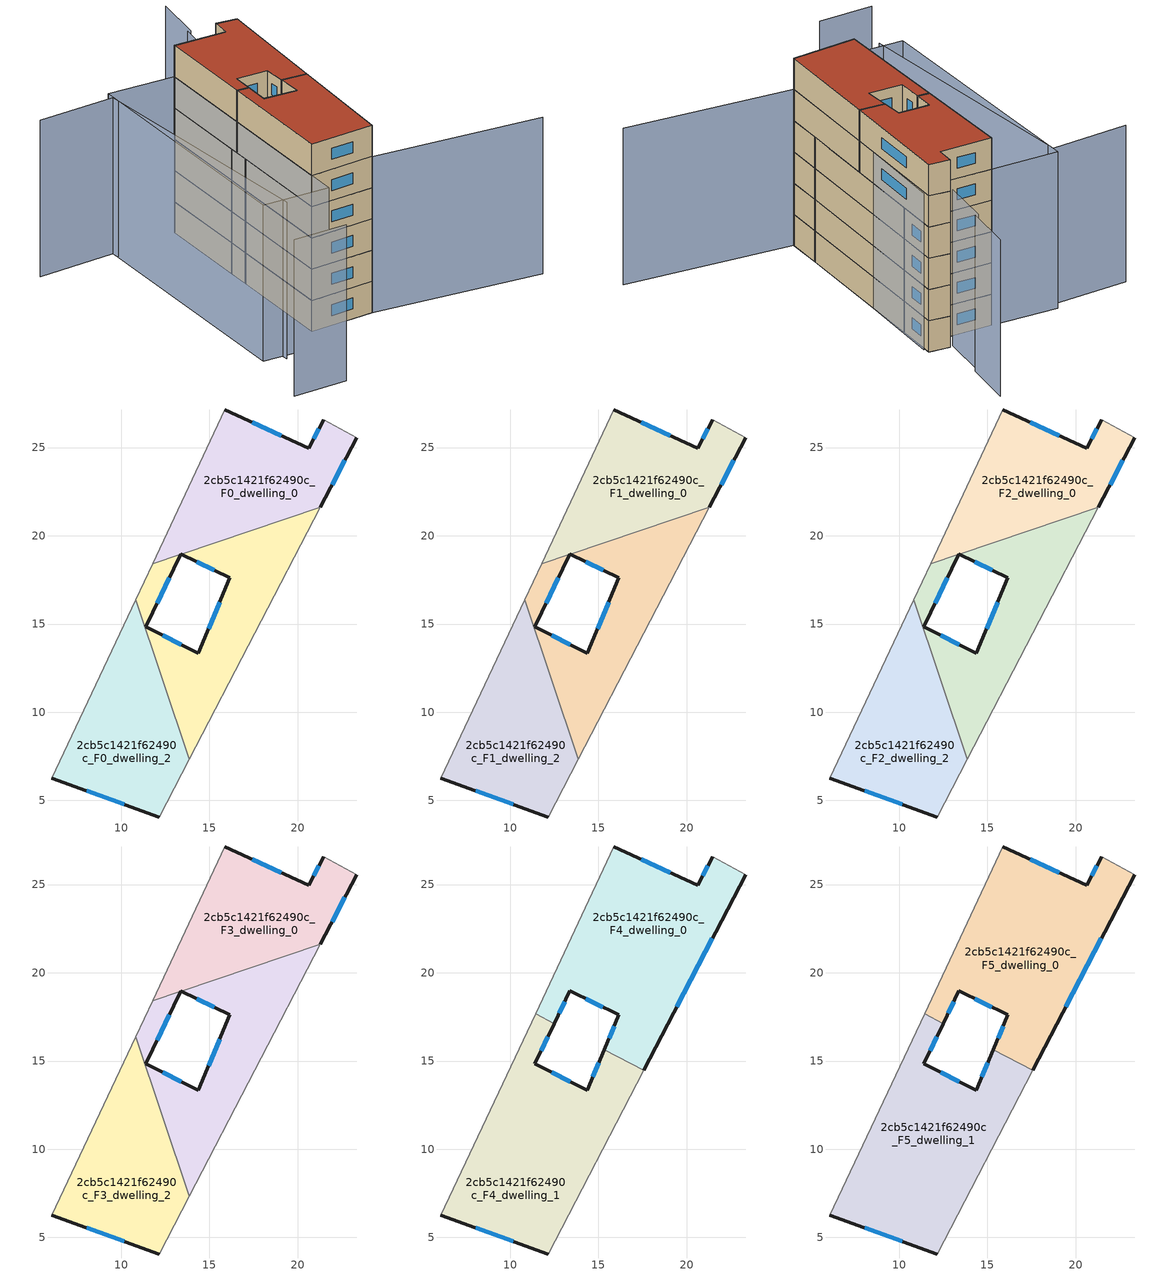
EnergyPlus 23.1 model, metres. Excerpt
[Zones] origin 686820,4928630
2cb5c1421f62490c_F0_dwelling_0
 floor ground (EU_floor_Construction): 21.29,21.63 23.34,25.56 21.49,26.58 20.62,24.96 15.88,27.13 11.79,18.43 13.37,18.96 13.38,18.97 13.39,18.97 z0
 wall outside (EU_wall_Construction): 23.34,25.56 21.29,21.63 / 13.39,18.97 13.38,18.97 13.37,18.96 / 15.88,27.13 20.62,24.96 21.49,26.58 z0:3
 wall adiabatic (EU_wall_Construction): 11.79,18.43 15.88,27.13 / 21.49,26.58 23.34,25.56 z0:3
 wall to 2cb5c1421f62490c_F0_dwelling_1 (EU_wall_Construction): 21.29,21.63 13.39,18.97 / 13.37,18.96 11.79,18.43 z0:3
 window (EU_Window_Construction): 22.67,24.28 21.96,22.91 / 17.42,26.43 19.08,25.67 / 20.9,25.49 21.21,26.05 z0.98:2.02
2cb5c1421f62490c_F0_dwelling_1
 floor ground (EU_floor_Construction): 13.86,7.35 21.29,21.63 13.39,18.97 16.16,17.62 14.37,13.35 11.39,14.83 13.37,18.96 11.79,18.43 10.82,16.37 z0
 wall outside (EU_wall_Construction): 13.37,18.96 11.39,14.83 14.37,13.35 16.16,17.62 13.39,18.97 z0:3
 wall adiabatic (EU_wall_Construction): 21.29,21.63 13.86,7.35 / 10.82,16.37 11.79,18.43 z0:3
 wall to 2cb5c1421f62490c_F0_dwelling_2 (EU_wall_Construction): 13.86,7.35 10.82,16.37 z0:3
 window (EU_Window_Construction): 12.73,17.62 12.03,16.17 / 12.36,14.35 13.4,13.83 / 14.95,14.74 15.58,16.23 / 15.26,18.06 14.29,18.53 z0.98:2.02
2cb5c1421f62490c_F0_dwelling_2
 floor ground (EU_floor_Construction): 12.15,4.06 13.86,7.35 10.82,16.37 6.07,6.25 z0
 wall outside (EU_wall_Construction): 12.15,4.06 6.07,6.25 z0:3
 wall adiabatic (EU_wall_Construction): 13.86,7.35 12.15,4.06 / 6.07,6.25 10.82,16.37 z0:3
 window (EU_Window_Construction): 10.17,4.77 8.05,5.54 z0.98:2.02
2cb5c1421f62490c_F1_dwelling_0
 floor to 2cb5c1421f62490c_F0_dwelling_0 (EU_floor_Construction): 21.29,21.63 23.34,25.56 21.49,26.58 20.62,24.96 15.88,27.13 11.79,18.43 13.37,18.96 13.38,18.97 13.39,18.97 z3
 wall outside (EU_wall_Construction): 23.34,25.56 21.29,21.63 / 13.39,18.97 13.38,18.97 13.37,18.96 / 15.88,27.13 20.62,24.96 21.49,26.58 z3:6
 wall adiabatic (EU_wall_Construction): 11.79,18.43 15.88,27.13 / 21.49,26.58 23.34,25.56 z3:6
 wall to 2cb5c1421f62490c_F1_dwelling_1 (EU_wall_Construction): 21.29,21.63 13.39,18.97 / 13.37,18.96 11.79,18.43 z3:6
 window (EU_Window_Construction): 22.67,24.28 21.96,22.91 / 17.42,26.43 19.08,25.67 / 20.9,25.49 21.21,26.05 z3.98:5.02
2cb5c1421f62490c_F1_dwelling_1
 floor to 2cb5c1421f62490c_F0_dwelling_1 (EU_floor_Construction): 13.86,7.35 21.29,21.63 13.39,18.97 16.16,17.62 14.37,13.35 11.39,14.83 13.37,18.96 11.79,18.43 10.82,16.37 z3
 wall outside (EU_wall_Construction): 13.37,18.96 11.39,14.83 14.37,13.35 16.16,17.62 13.39,18.97 z3:6
 wall adiabatic (EU_wall_Construction): 21.29,21.63 13.86,7.35 / 10.82,16.37 11.79,18.43 z3:6
 wall to 2cb5c1421f62490c_F1_dwelling_2 (EU_wall_Construction): 13.86,7.35 10.82,16.37 z3:6
 window (EU_Window_Construction): 12.73,17.62 12.03,16.17 / 12.36,14.35 13.4,13.83 / 14.95,14.74 15.58,16.23 / 15.26,18.06 14.29,18.53 z3.98:5.02
2cb5c1421f62490c_F1_dwelling_2
 floor to 2cb5c1421f62490c_F0_dwelling_2 (EU_floor_Construction): 12.15,4.06 13.86,7.35 10.82,16.37 6.07,6.25 z3
 wall outside (EU_wall_Construction): 12.15,4.06 6.07,6.25 z3:6
 wall adiabatic (EU_wall_Construction): 13.86,7.35 12.15,4.06 / 6.07,6.25 10.82,16.37 z3:6
 window (EU_Window_Construction): 10.17,4.77 8.05,5.54 z3.98:5.02
2cb5c1421f62490c_F2_dwelling_0
 floor to 2cb5c1421f62490c_F1_dwelling_0 (EU_floor_Construction): 21.29,21.63 23.34,25.56 21.49,26.58 20.62,24.96 15.88,27.13 11.79,18.43 13.37,18.96 13.38,18.97 13.39,18.97 z6
 wall outside (EU_wall_Construction): 23.34,25.56 21.29,21.63 / 13.39,18.97 13.38,18.97 13.37,18.96 / 15.88,27.13 20.62,24.96 21.49,26.58 z6:9
 wall adiabatic (EU_wall_Construction): 11.79,18.43 15.88,27.13 / 21.49,26.58 23.34,25.56 z6:9
 wall to 2cb5c1421f62490c_F2_dwelling_1 (EU_wall_Construction): 21.29,21.63 13.39,18.97 / 13.37,18.96 11.79,18.43 z6:9
 window (EU_Window_Construction): 22.67,24.28 21.96,22.91 / 17.42,26.43 19.08,25.67 / 20.9,25.49 21.21,26.05 z6.98:8.02
2cb5c1421f62490c_F2_dwelling_1
 floor to 2cb5c1421f62490c_F1_dwelling_1 (EU_floor_Construction): 13.86,7.35 21.29,21.63 13.39,18.97 16.16,17.62 14.37,13.35 11.39,14.83 13.37,18.96 11.79,18.43 10.82,16.37 z6
 wall outside (EU_wall_Construction): 13.37,18.96 11.39,14.83 14.37,13.35 16.16,17.62 13.39,18.97 z6:9
 wall adiabatic (EU_wall_Construction): 21.29,21.63 13.86,7.35 / 10.82,16.37 11.79,18.43 z6:9
 wall to 2cb5c1421f62490c_F2_dwelling_2 (EU_wall_Construction): 13.86,7.35 10.82,16.37 z6:9
 window (EU_Window_Construction): 12.73,17.62 12.03,16.17 / 12.36,14.35 13.4,13.83 / 14.95,14.74 15.58,16.23 / 15.26,18.06 14.29,18.53 z6.98:8.02
2cb5c1421f62490c_F2_dwelling_2
 floor to 2cb5c1421f62490c_F1_dwelling_2 (EU_floor_Construction): 12.15,4.06 13.86,7.35 10.82,16.37 6.07,6.25 z6
 wall outside (EU_wall_Construction): 12.15,4.06 6.07,6.25 z6:9
 wall adiabatic (EU_wall_Construction): 13.86,7.35 12.15,4.06 / 6.07,6.25 10.82,16.37 z6:9
 window (EU_Window_Construction): 10.17,4.77 8.05,5.54 z6.98:8.02
2cb5c1421f62490c_F3_dwelling_0
 floor to 2cb5c1421f62490c_F2_dwelling_0 (EU_floor_Construction): 21.29,21.63 23.34,25.56 21.49,26.58 20.62,24.96 15.88,27.13 11.79,18.43 13.37,18.96 13.38,18.97 13.39,18.97 z9
 wall outside (EU_wall_Construction): 23.34,25.56 21.29,21.63 / 13.39,18.97 13.38,18.97 13.37,18.96 / 15.88,27.13 20.62,24.96 21.49,26.58 z9:12
 wall adiabatic (EU_wall_Construction): 11.79,18.43 15.88,27.13 / 21.49,26.58 23.34,25.56 z9:12
 wall to 2cb5c1421f62490c_F3_dwelling_1 (EU_wall_Construction): 21.29,21.63 13.39,18.97 / 13.37,18.96 11.79,18.43 z9:12
 window (EU_Window_Construction): 22.67,24.28 21.96,22.91 / 17.42,26.43 19.08,25.67 / 20.9,25.49 21.21,26.05 z9.98:11.02
2cb5c1421f62490c_F3_dwelling_1
 floor to 2cb5c1421f62490c_F2_dwelling_1 (EU_floor_Construction): 13.86,7.35 21.29,21.63 13.39,18.97 16.16,17.62 14.37,13.35 11.39,14.83 13.37,18.96 11.79,18.43 10.82,16.37 z9
 wall outside (EU_wall_Construction): 13.37,18.96 11.39,14.83 14.37,13.35 16.16,17.62 13.39,18.97 z9:12
 wall adiabatic (EU_wall_Construction): 21.29,21.63 13.86,7.35 / 10.82,16.37 11.79,18.43 z9:12
 wall to 2cb5c1421f62490c_F3_dwelling_2 (EU_wall_Construction): 13.86,7.35 10.82,16.37 z9:12
 window (EU_Window_Construction): 12.73,17.62 12.03,16.17 / 12.36,14.35 13.4,13.83 / 14.95,14.74 15.58,16.23 / 15.26,18.06 14.29,18.53 z9.98:11.02
2cb5c1421f62490c_F3_dwelling_2
 floor to 2cb5c1421f62490c_F2_dwelling_2 (EU_floor_Construction): 12.15,4.06 13.86,7.35 10.82,16.37 6.07,6.25 z9
 wall outside (EU_wall_Construction): 12.15,4.06 6.07,6.25 z9:12
 wall adiabatic (EU_wall_Construction): 13.86,7.35 12.15,4.06 / 6.07,6.25 10.82,16.37 z9:12
 window (EU_Window_Construction): 10.17,4.77 8.05,5.54 z9.98:11.02
2cb5c1421f62490c_F4_dwelling_0
 floor to 2cb5c1421f62490c_F3_dwelling_0 (EU_floor_Construction): 21.29,21.63 23.34,25.56 21.49,26.58 20.62,24.96 15.88,27.13 11.79,18.43 13.37,18.96 13.38,18.97 13.39,18.97 z12
 floor to 2cb5c1421f62490c_F3_dwelling_1 (EU_floor_Construction): 12.49,17.12 13.37,18.96 11.79,18.43 11.43,17.67 z12; 17.57,14.47 21.29,21.63 13.39,18.97 16.16,17.62 15.33,15.64 z12
 wall outside (EU_wall_Construction): 23.34,25.56 17.57,14.47 / 15.33,15.64 16.16,17.62 13.38,18.97 12.49,17.12 / 15.88,27.13 20.62,24.96 21.49,26.58 z12:15
 wall adiabatic (EU_wall_Construction): 21.49,26.58 23.34,25.56 / 11.43,17.67 15.88,27.13 z12:15
 wall to 2cb5c1421f62490c_F4_dwelling_1 (EU_wall_Construction): 17.57,14.47 15.33,15.64 / 12.49,17.12 11.43,17.67 z12:15
 window (EU_Window_Construction): 20.9,25.49 21.21,26.05 / 21.46,21.95 19.44,18.08 / 15.6,16.28 15.89,16.98 / 15.25,18.06 14.28,18.53 / 13.09,18.37 12.78,17.72 / 17.42,26.43 19.08,25.67 z12.98:14.02
2cb5c1421f62490c_F4_dwelling_1
 floor to 2cb5c1421f62490c_F3_dwelling_1 (EU_floor_Construction): 13.86,7.35 17.57,14.47 15.33,15.64 14.37,13.35 11.39,14.83 12.49,17.12 11.43,17.67 10.82,16.37 z12
 floor to 2cb5c1421f62490c_F3_dwelling_2 (EU_floor_Construction): 12.15,4.06 13.86,7.35 10.82,16.37 6.07,6.25 z12
 wall outside (EU_wall_Construction): 12.49,17.12 11.39,14.83 14.37,13.35 15.33,15.64 / 12.15,4.06 6.07,6.25 z12:15
 wall adiabatic (EU_wall_Construction): 17.57,14.47 12.15,4.06 / 6.07,6.25 11.43,17.67 z12:15
 window (EU_Window_Construction): 12.13,16.37 11.75,15.57 / 12.36,14.35 13.4,13.83 / 14.68,14.09 15.02,14.89 / 10.17,4.77 8.05,5.54 z12.98:14.02
2cb5c1421f62490c_F5_dwelling_0
 floor to 2cb5c1421f62490c_F4_dwelling_0 (EU_floor_Construction): 17.57,14.47 23.34,25.56 21.49,26.58 20.62,24.96 15.88,27.13 11.43,17.67 12.49,17.12 13.38,18.97 16.16,17.62 15.33,15.64 z15
 wall outside (EU_wall_Construction): 23.34,25.56 17.57,14.47 / 15.33,15.64 16.16,17.62 13.38,18.97 12.49,17.12 / 15.88,27.13 20.62,24.96 21.49,26.58 z15:18
 wall adiabatic (EU_wall_Construction): 21.49,26.58 23.34,25.56 / 11.43,17.67 15.88,27.13 z15:18
 wall to 2cb5c1421f62490c_F5_dwelling_1 (EU_wall_Construction): 17.57,14.47 15.33,15.64 / 12.49,17.12 11.43,17.67 z15:18
 window (EU_Window_Construction): 20.9,25.49 21.21,26.05 / 21.46,21.95 19.44,18.08 / 15.6,16.28 15.89,16.98 / 15.25,18.06 14.28,18.53 / 13.09,18.37 12.78,17.72 / 17.42,26.43 19.08,25.67 z15.98:17.02
 roof outside (EU_roof_Construction): 23.34,25.56 17.57,14.47 15.33,15.64 16.16,17.62 13.38,18.97 12.49,17.12 11.43,17.67 15.88,27.13 20.62,24.96 21.49,26.58 z18
2cb5c1421f62490c_F5_dwelling_1
 floor to 2cb5c1421f62490c_F4_dwelling_1 (EU_floor_Construction): 12.15,4.06 17.57,14.47 15.33,15.64 14.37,13.35 11.39,14.83 12.49,17.12 11.43,17.67 6.07,6.25 z15
 wall outside (EU_wall_Construction): 12.49,17.12 11.39,14.83 14.37,13.35 15.33,15.64 / 12.15,4.06 6.07,6.25 z15:18
 wall adiabatic (EU_wall_Construction): 17.57,14.47 12.15,4.06 / 6.07,6.25 11.43,17.67 z15:18
 window (EU_Window_Construction): 12.13,16.37 11.75,15.57 / 12.36,14.35 13.4,13.83 / 14.68,14.09 15.02,14.89 / 10.17,4.77 8.05,5.54 z15.98:17.02
 roof outside (EU_roof_Construction): 15.33,15.64 17.57,14.47 12.15,4.06 6.07,6.25 11.43,17.67 12.49,17.12 11.39,14.83 14.37,13.35 z18
shading: 26.84,-3.9 11.94,4.18 / 11.94,4.18 23.19,24.94 / 2.18,31.94 9.44,29.23 / 9.44,29.23 0.45,5.14 / 21.13,26.59 23.99,31.16 / 24.3,31.02 27.17,35.54 / -5.39,0.43 -0.39,-1.63 / 15.88,27.13 4.86,3.69 / 4.86,3.69 -1.16,6.52 / -1.16,6.52 9.86,29.96 / 9.86,29.96 15.88,27.13 z0:15
[Building]
EU S2 Campaign: North Axis=0; Terrain=City; Solar Distribution=FullExterior
[Site:Location]
Bologna: Latitude=44.5; Longitude=11.25; Time Zone=1; Elevation=37
[SizingPeriod:WeatherFileDays]
AnnualSizingPeriod: Begin Month=1; Begin Day of Month=1; End Month=12; End Day of Month=31; Day of Week for Start Day=Monday; Use Weather File Daylight Saving Period=No; Use Weather File Rain and Snow Indicators=No
[MATERIAL]
EU_InternalMass_Material: Roughness=MediumRough; Thickness=0.1; Conductivity=1; Density=1800; Specific Heat=900; Thermal Absorptance=0.9; Solar Absorptance=0.7; Visible Absorptance=0.7
[MATERIAL:NOMASS] Roughness=MediumRough; Thermal Absorptance=0.9; Solar Absorptance=0.7; Visible Absorptance=0.7
Name | Thermal Resistance
EU_wall_NoMass | 0.905828
EU_roof_NoMass | 0.37593
EU_floor_NoMass | 0.67114
[WINDOWMATERIAL:SIMPLEGLAZINGSYSTEM]
EU_Window_SimpleGlazing: UFactor=4.52486; Solar Heat Gain Coefficient=0.85; Visible Transmittance=0.85
[CONSTRUCTION]
EU_wall_Construction: EU_wall_NoMass
EU_roof_Construction: EU_roof_NoMass
EU_floor_Construction: EU_floor_NoMass
EU_InternalMass_Construction: EU_InternalMass_Material
EU_Window_Construction: EU_Window_SimpleGlazing
[ZONE] Type=1; Multiplier=1; Ceiling Height=autocalculate; Floor Area=autocalculate; Part of Total Floor Area=Yes
Name | Volume
2cb5c1421f62490c_F0_dwelling_0 | 145.98
2cb5c1421f62490c_F1_dwelling_0; 2cb5c1421f62490c_F2_dwelling_0; 2cb5c1421f62490c_F3_dwelling_0 | 145.982
2cb5c1421f62490c_F4_dwelling_0 | 218.969
2cb5c1421f62490c_F5_dwelling_0; 2cb5c1421f62490c_F4_dwelling_1 | 218.976
2cb5c1421f62490c_F0_dwelling_1 | 145.988
2cb5c1421f62490c_F1_dwelling_1; 2cb5c1421f62490c_F2_dwelling_1; 2cb5c1421f62490c_F3_dwelling_1 | 145.987
2cb5c1421f62490c_F5_dwelling_1 | 218.978
2cb5c1421f62490c_F0_dwelling_2; 2cb5c1421f62490c_F1_dwelling_2; 2cb5c1421f62490c_F2_dwelling_2; 2cb5c1421f62490c_F3_dwelling_2 | 145.986
[INTERNALMASS] Construction=EU_InternalMass_Construction
Name | Zone or ZoneList | Surface Area
2cb5c1421f62490c_F0_dwelling_0_EU_InternalMass | 2cb5c1421f62490c_F0_dwelling_0 | 48.6605
2cb5c1421f62490c_F0_dwelling_1_EU_InternalMass | 2cb5c1421f62490c_F0_dwelling_1 | 48.6589
2cb5c1421f62490c_F0_dwelling_2_EU_InternalMass | 2cb5c1421f62490c_F0_dwelling_2 | 48.6588
2cb5c1421f62490c_F1_dwelling_0_EU_InternalMass | 2cb5c1421f62490c_F1_dwelling_0 | 48.6605
2cb5c1421f62490c_F1_dwelling_1_EU_InternalMass | 2cb5c1421f62490c_F1_dwelling_1 | 48.6589
2cb5c1421f62490c_F1_dwelling_2_EU_InternalMass | 2cb5c1421f62490c_F1_dwelling_2 | 48.6588
2cb5c1421f62490c_F2_dwelling_0_EU_InternalMass | 2cb5c1421f62490c_F2_dwelling_0 | 48.6605
2cb5c1421f62490c_F2_dwelling_1_EU_InternalMass | 2cb5c1421f62490c_F2_dwelling_1 | 48.6589
2cb5c1421f62490c_F2_dwelling_2_EU_InternalMass | 2cb5c1421f62490c_F2_dwelling_2 | 48.6588
2cb5c1421f62490c_F3_dwelling_0_EU_InternalMass | 2cb5c1421f62490c_F3_dwelling_0 | 48.6605
2cb5c1421f62490c_F3_dwelling_1_EU_InternalMass | 2cb5c1421f62490c_F3_dwelling_1 | 48.6589
2cb5c1421f62490c_F3_dwelling_2_EU_InternalMass | 2cb5c1421f62490c_F3_dwelling_2 | 48.6588
2cb5c1421f62490c_F4_dwelling_0_EU_InternalMass | 2cb5c1421f62490c_F4_dwelling_0 | 72.9926
2cb5c1421f62490c_F4_dwelling_1_EU_InternalMass | 2cb5c1421f62490c_F4_dwelling_1 | 72.9925
2cb5c1421f62490c_F5_dwelling_0_EU_InternalMass | 2cb5c1421f62490c_F5_dwelling_0 | 72.9926
2cb5c1421f62490c_F5_dwelling_1_EU_InternalMass | 2cb5c1421f62490c_F5_dwelling_1 | 72.9925
[OTHEREQUIPMENT] Fuel Type=Electricity; Design Level Calculation Method=Watts/Area; Power per Zone Floor Area=1; Fraction Latent=0; Fraction Radiant=0; Fraction Lost=0; Carbon Dioxide Generation Rate=0; EndUse Subcategory=EU_Step8_InternalGains
Name | Zone or ZoneList or Space or SpaceList | Schedule
EU_Step8_InternalGain_2cb5c1421f62490c_F0_dwelling_0_f000 | 2cb5c1421f62490c_F0_dwelling_0 | EU_Step8_GainSchedule_2cb5c1421f62490c_F0_dwelling_0_f000
EU_Step8_InternalGain_2cb5c1421f62490c_F0_dwelling_1_f000 | 2cb5c1421f62490c_F0_dwelling_1 | EU_Step8_GainSchedule_2cb5c1421f62490c_F0_dwelling_1_f000
EU_Step8_InternalGain_2cb5c1421f62490c_F0_dwelling_2_f000 | 2cb5c1421f62490c_F0_dwelling_2 | EU_Step8_GainSchedule_2cb5c1421f62490c_F0_dwelling_2_f000
EU_Step8_InternalGain_2cb5c1421f62490c_F1_dwelling_0_f000 | 2cb5c1421f62490c_F1_dwelling_0 | EU_Step8_GainSchedule_2cb5c1421f62490c_F1_dwelling_0_f000
EU_Step8_InternalGain_2cb5c1421f62490c_F1_dwelling_1_f000 | 2cb5c1421f62490c_F1_dwelling_1 | EU_Step8_GainSchedule_2cb5c1421f62490c_F1_dwelling_1_f000
EU_Step8_InternalGain_2cb5c1421f62490c_F1_dwelling_2_f000 | 2cb5c1421f62490c_F1_dwelling_2 | EU_Step8_GainSchedule_2cb5c1421f62490c_F1_dwelling_2_f000
EU_Step8_InternalGain_2cb5c1421f62490c_F2_dwelling_0_f000 | 2cb5c1421f62490c_F2_dwelling_0 | EU_Step8_GainSchedule_2cb5c1421f62490c_F2_dwelling_0_f000
EU_Step8_InternalGain_2cb5c1421f62490c_F2_dwelling_1_f000 | 2cb5c1421f62490c_F2_dwelling_1 | EU_Step8_GainSchedule_2cb5c1421f62490c_F2_dwelling_1_f000
EU_Step8_InternalGain_2cb5c1421f62490c_F2_dwelling_2_f000 | 2cb5c1421f62490c_F2_dwelling_2 | EU_Step8_GainSchedule_2cb5c1421f62490c_F2_dwelling_2_f000
EU_Step8_InternalGain_2cb5c1421f62490c_F3_dwelling_0_f000 | 2cb5c1421f62490c_F3_dwelling_0 | EU_Step8_GainSchedule_2cb5c1421f62490c_F3_dwelling_0_f000
EU_Step8_InternalGain_2cb5c1421f62490c_F3_dwelling_1_f000 | 2cb5c1421f62490c_F3_dwelling_1 | EU_Step8_GainSchedule_2cb5c1421f62490c_F3_dwelling_1_f000
EU_Step8_InternalGain_2cb5c1421f62490c_F3_dwelling_2_f000 | 2cb5c1421f62490c_F3_dwelling_2 | EU_Step8_GainSchedule_2cb5c1421f62490c_F3_dwelling_2_f000
EU_Step8_InternalGain_2cb5c1421f62490c_F4_dwelling_0_f000 | 2cb5c1421f62490c_F4_dwelling_0 | EU_Step8_GainSchedule_2cb5c1421f62490c_F4_dwelling_0_f000
EU_Step8_InternalGain_2cb5c1421f62490c_F4_dwelling_1_f000 | 2cb5c1421f62490c_F4_dwelling_1 | EU_Step8_GainSchedule_2cb5c1421f62490c_F4_dwelling_1_f000
EU_Step8_InternalGain_2cb5c1421f62490c_F5_dwelling_0_f000 | 2cb5c1421f62490c_F5_dwelling_0 | EU_Step8_GainSchedule_2cb5c1421f62490c_F5_dwelling_0_f000
EU_Step8_InternalGain_2cb5c1421f62490c_F5_dwelling_1_f000 | 2cb5c1421f62490c_F5_dwelling_1 | EU_Step8_GainSchedule_2cb5c1421f62490c_F5_dwelling_1_f000
[ZONEVENTILATION:DESIGNFLOWRATE] Schedule=EU_AlwaysOn; Design Flow Rate Calculation Method=AirChanges/Hour; Air Changes per Hour=0.73129; Ventilation Type=Natural; Fan Pressure Rise=0; Fan Total Efficiency=1; Constant Term Coefficient=1; Temperature Term Coefficient=0; Velocity Term Coefficient=0; Velocity Squared Term Coefficient=0; Minimum Indoor Temperature=-100; Maximum Indoor Temperature=100; Delta Temperature=-100; Minimum Outdoor Temperature=-100; Maximum Outdoor Temperature=100; Maximum Wind Speed=40
Name | Zone or ZoneList or Space or SpaceList
EU_ConstantAir_2cb5c1421f62490c_F0_dwelling_0 | 2cb5c1421f62490c_F0_dwelling_0
EU_ConstantAir_2cb5c1421f62490c_F0_dwelling_1 | 2cb5c1421f62490c_F0_dwelling_1
EU_ConstantAir_2cb5c1421f62490c_F0_dwelling_2 | 2cb5c1421f62490c_F0_dwelling_2
EU_ConstantAir_2cb5c1421f62490c_F1_dwelling_0 | 2cb5c1421f62490c_F1_dwelling_0
EU_ConstantAir_2cb5c1421f62490c_F1_dwelling_1 | 2cb5c1421f62490c_F1_dwelling_1
EU_ConstantAir_2cb5c1421f62490c_F1_dwelling_2 | 2cb5c1421f62490c_F1_dwelling_2
EU_ConstantAir_2cb5c1421f62490c_F2_dwelling_0 | 2cb5c1421f62490c_F2_dwelling_0
EU_ConstantAir_2cb5c1421f62490c_F2_dwelling_1 | 2cb5c1421f62490c_F2_dwelling_1
EU_ConstantAir_2cb5c1421f62490c_F2_dwelling_2 | 2cb5c1421f62490c_F2_dwelling_2
EU_ConstantAir_2cb5c1421f62490c_F3_dwelling_0 | 2cb5c1421f62490c_F3_dwelling_0
EU_ConstantAir_2cb5c1421f62490c_F3_dwelling_1 | 2cb5c1421f62490c_F3_dwelling_1
EU_ConstantAir_2cb5c1421f62490c_F3_dwelling_2 | 2cb5c1421f62490c_F3_dwelling_2
EU_ConstantAir_2cb5c1421f62490c_F4_dwelling_0 | 2cb5c1421f62490c_F4_dwelling_0
EU_ConstantAir_2cb5c1421f62490c_F4_dwelling_1 | 2cb5c1421f62490c_F4_dwelling_1
EU_ConstantAir_2cb5c1421f62490c_F5_dwelling_0 | 2cb5c1421f62490c_F5_dwelling_0
EU_ConstantAir_2cb5c1421f62490c_F5_dwelling_1 | 2cb5c1421f62490c_F5_dwelling_1
[HVACTEMPLATE:THERMOSTAT] Constant Heating Setpoint=20; Constant Cooling Setpoint=50
EU_HeatOnly_2cb5c1421f62490c_F0_dwelling_0; EU_HeatOnly_2cb5c1421f62490c_F0_dwelling_1; EU_HeatOnly_2cb5c1421f62490c_F0_dwelling_2; EU_HeatOnly_2cb5c1421f62490c_F1_dwelling_0; EU_HeatOnly_2cb5c1421f62490c_F1_dwelling_1; EU_HeatOnly_2cb5c1421f62490c_F1_dwelling_2; EU_HeatOnly_2cb5c1421f62490c_F2_dwelling_0; EU_HeatOnly_2cb5c1421f62490c_F2_dwelling_1; EU_HeatOnly_2cb5c1421f62490c_F2_dwelling_2; EU_HeatOnly_2cb5c1421f62490c_F3_dwelling_0; EU_HeatOnly_2cb5c1421f62490c_F3_dwelling_1; EU_HeatOnly_2cb5c1421f62490c_F3_dwelling_2; EU_HeatOnly_2cb5c1421f62490c_F4_dwelling_0; EU_HeatOnly_2cb5c1421f62490c_F4_dwelling_1; EU_HeatOnly_2cb5c1421f62490c_F5_dwelling_0; EU_HeatOnly_2cb5c1421f62490c_F5_dwelling_1
[HVACTEMPLATE:ZONE:IDEALLOADSAIRSYSTEM] System Availability Schedule=EU_AlwaysOn; Maximum Heating Supply Air Temperature=50; Minimum Cooling Supply Air Temperature=13; Maximum Heating Supply Air Humidity Ratio=0.0156; Minimum Cooling Supply Air Humidity Ratio=0.0077; Heating Limit=NoLimit; Cooling Limit=NoLimit; Heating Availability Schedule=EU_AlwaysOn; Cooling Availability Schedule=EU_CoolingOff; Dehumidification Control Type=ConstantSensibleHeatRatio; Cooling Sensible Heat Ratio=0.7; Dehumidification Setpoint=60; Humidification Control Type=None; Humidification Setpoint=30; Outdoor Air Method=None; Outdoor Air Flow Rate per Person=0.00944; Outdoor Air Flow Rate per Zone Floor Area=0; Outdoor Air Flow Rate per Zone=0; Demand Controlled Ventilation Type=None; Outdoor Air Economizer Type=NoEconomizer; Heat Recovery Type=None; Sensible Heat Recovery Effectiveness=0.7; Latent Heat Recovery Effectiveness=0.65
Name | Template Thermostat
2cb5c1421f62490c_F0_dwelling_0 | EU_HeatOnly_2cb5c1421f62490c_F0_dwelling_0
2cb5c1421f62490c_F0_dwelling_1 | EU_HeatOnly_2cb5c1421f62490c_F0_dwelling_1
2cb5c1421f62490c_F0_dwelling_2 | EU_HeatOnly_2cb5c1421f62490c_F0_dwelling_2
2cb5c1421f62490c_F1_dwelling_0 | EU_HeatOnly_2cb5c1421f62490c_F1_dwelling_0
2cb5c1421f62490c_F1_dwelling_1 | EU_HeatOnly_2cb5c1421f62490c_F1_dwelling_1
2cb5c1421f62490c_F1_dwelling_2 | EU_HeatOnly_2cb5c1421f62490c_F1_dwelling_2
2cb5c1421f62490c_F2_dwelling_0 | EU_HeatOnly_2cb5c1421f62490c_F2_dwelling_0
2cb5c1421f62490c_F2_dwelling_1 | EU_HeatOnly_2cb5c1421f62490c_F2_dwelling_1
2cb5c1421f62490c_F2_dwelling_2 | EU_HeatOnly_2cb5c1421f62490c_F2_dwelling_2
2cb5c1421f62490c_F3_dwelling_0 | EU_HeatOnly_2cb5c1421f62490c_F3_dwelling_0
2cb5c1421f62490c_F3_dwelling_1 | EU_HeatOnly_2cb5c1421f62490c_F3_dwelling_1
2cb5c1421f62490c_F3_dwelling_2 | EU_HeatOnly_2cb5c1421f62490c_F3_dwelling_2
2cb5c1421f62490c_F4_dwelling_0 | EU_HeatOnly_2cb5c1421f62490c_F4_dwelling_0
2cb5c1421f62490c_F4_dwelling_1 | EU_HeatOnly_2cb5c1421f62490c_F4_dwelling_1
2cb5c1421f62490c_F5_dwelling_0 | EU_HeatOnly_2cb5c1421f62490c_F5_dwelling_0
2cb5c1421f62490c_F5_dwelling_1 | EU_HeatOnly_2cb5c1421f62490c_F5_dwelling_1
[SIZING:ZONE] Zone Cooling Design Supply Air Temperature Input Method=SupplyAirTemperature; Zone Cooling Design Supply Air Temperature=13; Zone Heating Design Supply Air Temperature Input Method=SupplyAirTemperature; Zone Heating Design Supply Air Temperature=50; Zone Cooling Design Supply Air Humidity Ratio=0.008; Zone Heating Design Supply Air Humidity Ratio=0.008; Cooling Design Air Flow Method=DesignDay; Cooling Design Air Flow Rate=0; Cooling Minimum Air Flow per Zone Floor Area=0.000762; Cooling Minimum Air Flow=0; Cooling Minimum Air Flow Fraction=0.2; Heating Design Air Flow Method=DesignDay; Heating Design Air Flow Rate=0; Heating Maximum Air Flow per Zone Floor Area=0.002032; Heating Maximum Air Flow=0.141576; Heating Maximum Air Flow Fraction=0.3; Account for Dedicated Outdoor Air System=No; Dedicated Outdoor Air System Control Strategy=NeutralSupplyAir; Dedicated Outdoor Air Low Setpoint Temperature for Design=autosize; Dedicated Outdoor Air High Setpoint Temperature for Design=autosize; Zone Load Sizing Method=Sensible Load Only No Latent Load; Zone Latent Cooling Design Supply Air Humidity Ratio Input Method=HumidityRatioDifference; Zone Cooling Design Supply Air Humidity Ratio Difference=0.005; Zone Latent Heating Design Supply Air Humidity Ratio Input Method=HumidityRatioDifference; Zone Humidification Design Supply Air Humidity Ratio Difference=0.005
2cb5c1421f62490c_F0_dwelling_0; 2cb5c1421f62490c_F0_dwelling_1; 2cb5c1421f62490c_F0_dwelling_2; 2cb5c1421f62490c_F1_dwelling_0; 2cb5c1421f62490c_F1_dwelling_1; 2cb5c1421f62490c_F1_dwelling_2; 2cb5c1421f62490c_F2_dwelling_0; 2cb5c1421f62490c_F2_dwelling_1; 2cb5c1421f62490c_F2_dwelling_2; 2cb5c1421f62490c_F3_dwelling_0; 2cb5c1421f62490c_F3_dwelling_1; 2cb5c1421f62490c_F3_dwelling_2; 2cb5c1421f62490c_F4_dwelling_0; 2cb5c1421f62490c_F4_dwelling_1; 2cb5c1421f62490c_F5_dwelling_0; 2cb5c1421f62490c_F5_dwelling_1
[SCHEDULE:CONSTANT]
Name | Hourly Value
EU_AlwaysOn | 1
EU_CoolingOff | 0
[SCHEDULE:FILE] Column Number=1; Rows to Skip at Top=0; Number of Hours of Data=8760; Column Separator=Comma; Interpolate to Timestep=No; Minutes per Item=60; Adjust Schedule for Daylight Savings=Yes
Name | File
EU_Step8_GainSchedule_2cb5c1421f62490c_F0_dwelling_0_f000 | ../../schedules/2cb5c1421f62490c/2cb5c1421f62490c_F0_dwelling_0_f000_gain.csv
EU_Step8_GainSchedule_2cb5c1421f62490c_F0_dwelling_1_f000 | ../../schedules/2cb5c1421f62490c/2cb5c1421f62490c_F0_dwelling_1_f000_gain.csv
EU_Step8_GainSchedule_2cb5c1421f62490c_F0_dwelling_2_f000 | ../../schedules/2cb5c1421f62490c/2cb5c1421f62490c_F0_dwelling_2_f000_gain.csv
EU_Step8_GainSchedule_2cb5c1421f62490c_F1_dwelling_0_f000 | ../../schedules/2cb5c1421f62490c/2cb5c1421f62490c_F1_dwelling_0_f000_gain.csv
EU_Step8_GainSchedule_2cb5c1421f62490c_F1_dwelling_1_f000 | ../../schedules/2cb5c1421f62490c/2cb5c1421f62490c_F1_dwelling_1_f000_gain.csv
EU_Step8_GainSchedule_2cb5c1421f62490c_F1_dwelling_2_f000 | ../../schedules/2cb5c1421f62490c/2cb5c1421f62490c_F1_dwelling_2_f000_gain.csv
EU_Step8_GainSchedule_2cb5c1421f62490c_F2_dwelling_0_f000 | ../../schedules/2cb5c1421f62490c/2cb5c1421f62490c_F2_dwelling_0_f000_gain.csv
EU_Step8_GainSchedule_2cb5c1421f62490c_F2_dwelling_1_f000 | ../../schedules/2cb5c1421f62490c/2cb5c1421f62490c_F2_dwelling_1_f000_gain.csv
EU_Step8_GainSchedule_2cb5c1421f62490c_F2_dwelling_2_f000 | ../../schedules/2cb5c1421f62490c/2cb5c1421f62490c_F2_dwelling_2_f000_gain.csv
EU_Step8_GainSchedule_2cb5c1421f62490c_F3_dwelling_0_f000 | ../../schedules/2cb5c1421f62490c/2cb5c1421f62490c_F3_dwelling_0_f000_gain.csv
EU_Step8_GainSchedule_2cb5c1421f62490c_F3_dwelling_1_f000 | ../../schedules/2cb5c1421f62490c/2cb5c1421f62490c_F3_dwelling_1_f000_gain.csv
EU_Step8_GainSchedule_2cb5c1421f62490c_F3_dwelling_2_f000 | ../../schedules/2cb5c1421f62490c/2cb5c1421f62490c_F3_dwelling_2_f000_gain.csv
EU_Step8_GainSchedule_2cb5c1421f62490c_F4_dwelling_0_f000 | ../../schedules/2cb5c1421f62490c/2cb5c1421f62490c_F4_dwelling_0_f000_gain.csv
EU_Step8_GainSchedule_2cb5c1421f62490c_F4_dwelling_1_f000 | ../../schedules/2cb5c1421f62490c/2cb5c1421f62490c_F4_dwelling_1_f000_gain.csv
EU_Step8_GainSchedule_2cb5c1421f62490c_F5_dwelling_0_f000 | ../../schedules/2cb5c1421f62490c/2cb5c1421f62490c_F5_dwelling_0_f000_gain.csv
EU_Step8_GainSchedule_2cb5c1421f62490c_F5_dwelling_1_f000 | ../../schedules/2cb5c1421f62490c/2cb5c1421f62490c_F5_dwelling_1_f000_gain.csv
